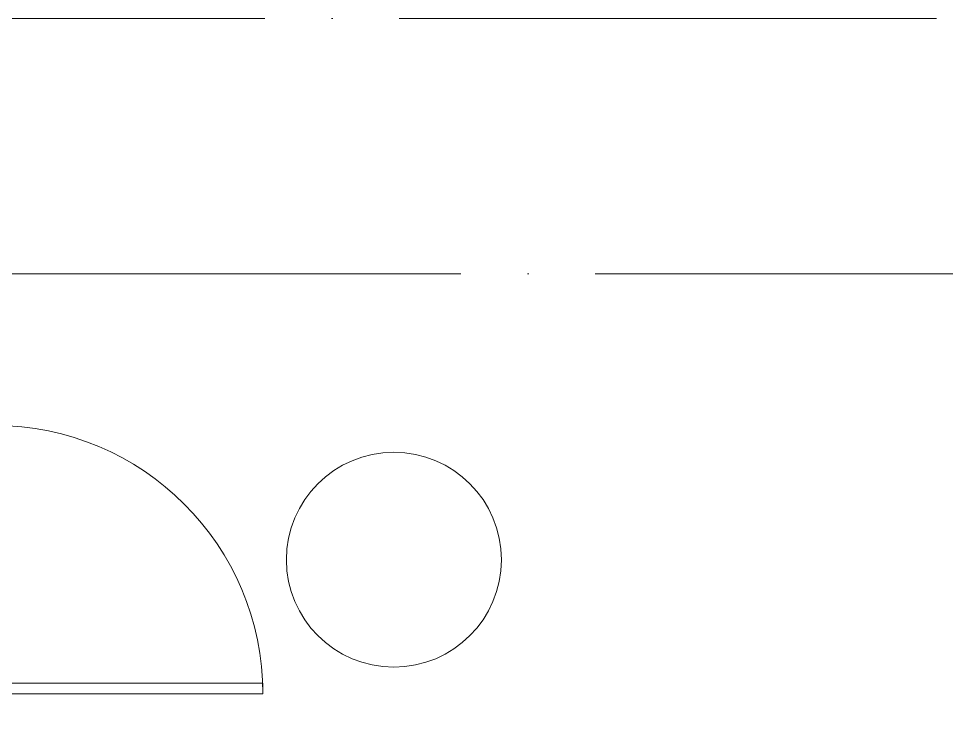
# Model space of a CAD drawing. Header units: millimetres. Extents: x -68946 to 288321, y -402657 to 324925.
# Drawn here: x 168593 to 172047, y -220226 to -217631 of the extents above; entities that cross this region are included whole.
import ezdxf

# ---------------------------------------------------------------- set-up
doc = ezdxf.new("R2010")
doc.units = ezdxf.units.MM
doc.linetypes.add('ADSK_Линия сетки', pattern=[2500, 2000, -250, 0, -250])
for name, color, linetype, lineweight in [('A-DOOR-____-IDEN', 31, 'Continuous', 9), ('A-DOOR-____-MCUT', 250, 'Continuous', 5), ('A-DOOR-____-OTLN', 250, 'Continuous', 5), ('A-DOOR-FRAM-MCUT', 31, 'Continuous', 5), ('A-DOOR-FRAM-OTLN', 31, 'Continuous', 5), ('S-GRID-____-OTLN', 250, 'Continuous', 9)]:
    doc.layers.add(name, color=color, linetype=linetype, lineweight=lineweight)

# ---------------------------------------------------------------- blocks, each defined once
blk = doc.blocks.new('Дверь_СКБ_1Ст_Внутренняя - Д-3л_1100x2100h_С_У_ Душ-42631068-АР1_Маркировочный план 3 этажа секция 2_3')
at = {"layer": 'A-DOOR-____-OTLN'}
h = blk.add_hatch(dxfattribs=at)
h.set_pattern_fill('FP_9', color=256, style=0, pattern_type=2)
h.set_pattern_definition([(135, (1751.41, 164.685), (-14.14214, -14.14214), []), (225, (1751.41, 164.685), (14.14214, -14.14214), [])])
h.paths.add_polyline_path([(562.5, 100), (537.5, 100), (537.5, -100), (562.5, -100), (562.5, -22.2)])
at = {"layer": 'A-DOOR-FRAM-OTLN'}
h = blk.add_hatch(dxfattribs=at)
h.set_pattern_fill('FP_10', color=256, style=0, pattern_type=2)
h.set_pattern_definition([(45, (-371.384, 164.685), (-14.1421, 14.1421), []), (135, (-371.384, 164.685), (-14.1421, -14.1421), [])])
h.paths.add_polyline_path([(-512.5, -22.2), (-512.5, 100), (-537.5, 100), (-537.5, -100), (-512.5, -100), (-512.5, -96.9)])
at = {"layer": 'A-DOOR-____-MCUT'}
for p, q in [((512.5, 1100), (472.5, 1100)), ((472.5, 1100), (472.5, 100)), ((512.5, 100), (512.5, 1100)), ((472.5, 100), (512.5, 100))]:
    blk.add_line(p, q, dxfattribs=at)
at = {"layer": 'A-DOOR-____-OTLN'}
blk.add_arc((512.5, 100), 1000, 90, 180, dxfattribs=at)
at = {"layer": 'A-DOOR-FRAM-MCUT'}
for p, q in [((-497.5, 108), (-567.5, 108)), ((-567.5, 108), (-567.5, 100)), ((-497.5, 100), (-497.5, 108)), ((592.5, 108), (522.5, 108)), ((522.5, 108), (522.5, 100)), ((592.5, 100), (592.5, 108)), ((-567.5, 100), (-497.5, 100)), ((-512.5, 100), (-537.5, 100)), ((-537.5, 100), (-537.5, -100)), ((-487.5, 100), (-512.5, 100)), ((-512.5, 100), (-512.5, 20)), ((-512.5, -100), (-512.5, 100)), ((-497.5, 100), (-512.5, 100)), ((-512.5, 100), (-512.5, 99)), ((-512.5, 99), (-497.5, 99)), ((-497.5, 99), (-497.5, 100)), ((-487.5, 60), (-487.5, 100)), ((512.5, 100), (512.5, 60)), ((537.5, 100), (512.5, 100)), ((537.5, 100), (522.5, 100)), ((522.5, 100), (522.5, 99)), ((522.5, 100), (592.5, 100)), ((522.5, 99), (537.5, 99)), ((537.5, 20), (537.5, 100)), ((562.5, 100), (537.5, 100)), ((537.5, 100), (537.5, -100)), ((537.5, 99), (537.5, 100)), ((562.5, -100), (562.5, 100)), ((-477.5, 60), (-487.5, 60)), ((-477.5, 20), (-477.5, 60)), ((512.5, 60), (502.5, 60)), ((502.5, 60), (502.5, 20)), ((-512.5, 20), (-477.5, 20)), ((-497.5, 20), (-512.5, 20)), ((-512.5, 20), (-512.5, -100)), ((-497.5, -100), (-497.5, 20)), ((502.5, 20), (537.5, 20)), ((537.5, 20), (522.5, 20)), ((522.5, 20), (522.5, -100)), ((537.5, -100), (537.5, 20)), ((-497.5, -100), (-567.5, -100)), ((-567.5, -100), (-567.5, -108)), ((-537.5, -100), (-512.5, -100)), ((-512.5, -100), (-497.5, -100)), ((-497.5, -108), (-497.5, -100)), ((522.5, -100), (537.5, -100)), ((592.5, -100), (522.5, -100)), ((522.5, -100), (522.5, -108)), ((537.5, -100), (562.5, -100)), ((592.5, -108), (592.5, -100)), ((-567.5, -108), (-497.5, -108)), ((522.5, -108), (592.5, -108))]:
    blk.add_line(p, q, dxfattribs=at)
blk = doc.blocks.new('ADSK_Марка_Дверь - Типоразмер_ADSK_Марка-30565456-АР1_Маркировочный план 3 этажа секция 2_3')
at = {"layer": 'A-DOOR-____-IDEN'}
blk.add_circle((0, 0), 4, dxfattribs=at)

msp = doc.modelspace()

# ---------------------------------------------------------------- linework, layer by layer
at = {"layer": 'S-GRID-____-OTLN', "linetype": 'ADSK_Линия сетки'}
for p, q in [((184510.8783, -217630.9286), (127372.9057, -217630.9286)), ((93236.8325, -218580.9286), (184510.8783, -218580.9286))]:
    msp.add_line(p, q, dxfattribs=at)

# ---------------------------------------------------------------- block references
at = {"layer": 'A-DOOR-____-IDEN', "xscale": 99.99999999999993, "yscale": 99.99999999999993, "zscale": 99.99999999999993}
msp.add_blockref('ADSK_Марка_Дверь - Типоразмер_ADSK_Марка-30565456-АР1_Маркировочный план 3 этажа секция 2_3', (169990.2503, -219645.9296), dxfattribs=at)
at = {"layer": 'A-DOOR-____-OTLN', "rotation": 270}
msp.add_blockref('Дверь_СКБ_1Ст_Внутренняя - Д-3л_1100x2100h_С_У_ Душ-42631068-АР1_Маркировочный план 3 этажа секция 2_3', (168402.9057, -219633.4296), dxfattribs=at)

doc.saveas('drawing.dxf')
